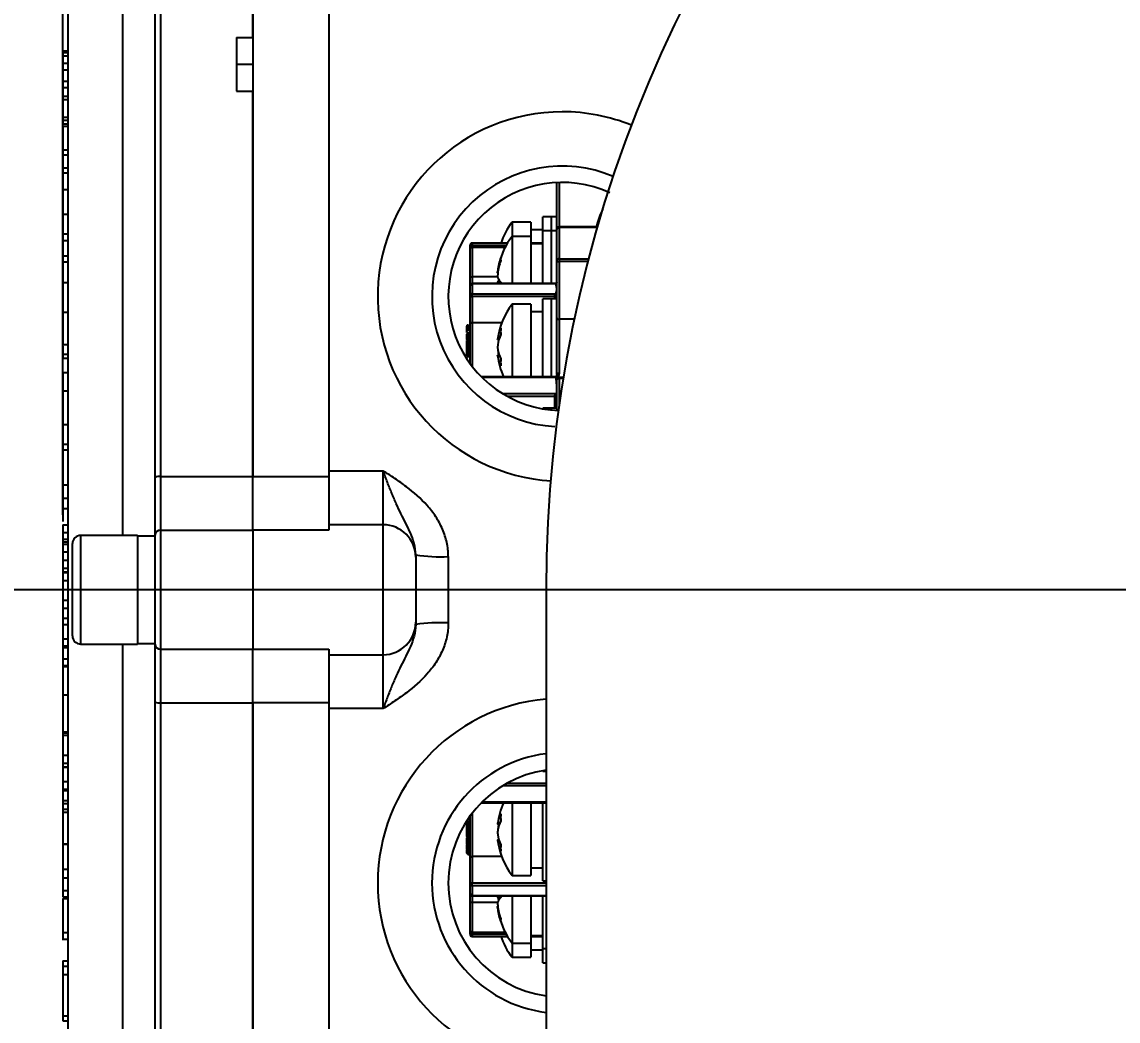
# Model space of a CAD drawing. Header units: millimetres. Extents: x 2749 to 2906, y 1537 to 1648.
# Drawn here: x 2844.2 to 2854.3, y 1616.58 to 1625.78 of the extents above; entities that cross this region are included whole.
import ezdxf

# ---------------------------------------------------------------- set-up
doc = ezdxf.new("R2010")
doc.units = ezdxf.units.MM
doc.layers.add('标注层', color=4, linetype='Continuous', lineweight=25)
doc.styles.get("Standard").update_dxf_attribs({"font": 'arial.ttf'})
doc.dimstyles.new('ISO-25', dxfattribs={"dimtxt": 2.5, "dimasz": 2.5, "dimexe": 1.25, "dimexo": 0.625, "dimtad": 1, "dimtxsty": 'Standard', "dimcen": 2.5, "dimadec": 0, "dimazin": 0, "dimtfac": 1, "dimtmove": 0, "dimatfit": 3, "dimfxl": 0, "dimarcsym": 0})

# ---------------------------------------------------------------- blocks, each defined once
blk = doc.blocks.new('*D12')
at = {"layer": 'Defpoints', "color": 0, "transparency": 16777216}
for p in [(2880.899, 1636.718), (2844.579, 1621.243), (2880.899, 1620.115)]:
    blk.add_point(p, dxfattribs=at)
at = {"layer": '标注层', "color": 0, "lineweight": -2, "transparency": 16777216}
for p, q in [((2844.579, 1621.243), (2844.579, 1638.718)), ((2880.899, 1620.115), (2880.899, 1638.718)), ((2848.659, 1636.718), (2876.819, 1636.718))]:
    blk.add_line(p, q, dxfattribs=at)
at = {"layer": '标注层', "color": 0, "transparency": 16777216}
for points in [[(2848.659, 1637.398), (2848.659, 1636.038), (2844.579, 1636.718)], [(2876.819, 1637.398), (2876.819, 1636.038), (2880.899, 1636.718)]]:
    blk.add_solid(points, dxfattribs=at)
at = {"layer": '标注层', "color": 0, "transparency": 16777216, "insert": (2862.739, 1640.03), "char_height": 3.5, "attachment_point": 5}
blk.add_mtext('365', dxfattribs=at)
blk = doc.blocks.new('*D13')
at = {"layer": 'Defpoints', "color": 0, "transparency": 16777216}
for p in [(2861.029, 1629.592), (2838.032, 1620.554), (2861.029, 1620.554)]:
    blk.add_point(p, dxfattribs=at)
at = {"layer": '标注层', "color": 0, "lineweight": -2, "transparency": 16777216}
for p, q in [((2838.032, 1633.672), (2838.032, 1637.752)), ((2861.029, 1629.592), (2836.032, 1629.592)), ((2838.032, 1629.592), (2838.032, 1628.384)), ((2838.032, 1620.554), (2838.032, 1621.762)), ((2861.029, 1620.554), (2836.032, 1620.554)), ((2838.032, 1616.474), (2838.032, 1612.394))]:
    blk.add_line(p, q, dxfattribs=at)
at = {"layer": '标注层', "color": 0, "transparency": 16777216}
for points in [[(2837.352, 1633.672), (2838.712, 1633.672), (2838.032, 1629.592)], [(2837.352, 1616.474), (2838.712, 1616.474), (2838.032, 1620.554)]]:
    blk.add_solid(points, dxfattribs=at)
at = {"layer": '标注层', "color": 0, "transparency": 16777216, "insert": (2838.032, 1625.073), "char_height": 3.5, "attachment_point": 5}
blk.add_mtext('100', dxfattribs=at)
blk = doc.blocks.new('*D14')
at = {"layer": 'Defpoints', "color": 0, "transparency": 16777216}
for p in [(2861.029, 1620.554), (2837.996, 1599.554), (2861.029, 1599.554)]:
    blk.add_point(p, dxfattribs=at)
at = {"layer": '标注层', "color": 0, "lineweight": -2, "transparency": 16777216}
for p, q in [((2861.029, 1620.554), (2835.996, 1620.554)), ((2837.996, 1616.474), (2837.996, 1613.365)), ((2837.996, 1603.634), (2837.996, 1606.743)), ((2861.029, 1599.554), (2835.996, 1599.554))]:
    blk.add_line(p, q, dxfattribs=at)
at = {"layer": '标注层', "color": 0, "transparency": 16777216}
for points in [[(2837.316, 1616.474), (2838.676, 1616.474), (2837.996, 1620.554)], [(2837.316, 1603.634), (2838.676, 1603.634), (2837.996, 1599.554)]]:
    blk.add_solid(points, dxfattribs=at)
at = {"layer": '标注层', "color": 0, "transparency": 16777216, "insert": (2837.996, 1610.054), "char_height": 3.5, "attachment_point": 5}
blk.add_mtext('140', dxfattribs=at)

msp = doc.modelspace()

# ---------------------------------------------------------------- linework, layer by layer
at = {"color": 7, "linetype": 'Continuous', "lineweight": 25}
for p, q in [((2845.4293, 1621.5879), (2845.4293, 1627.2753)), ((2845.4793, 1627.3247), (2845.4793, 1621.5955)), ((2846.3293, 1627.3247), (2846.3293, 1621.5955)), ((2846.3293, 1625.6392), (2846.3293, 1627.3247)), ((2847.0293, 1627.3247), (2847.0293, 1621.5955)), ((2845.1293, 1626.8043), (2845.1293, 1621.0543)), ((2844.6293, 1620.5543), (2844.6293, 1626.3043)), ((2846.1793, 1625.6392), (2846.3293, 1625.6392)), ((2846.1793, 1625.6392), (2846.1793, 1625.1442)), ((2844.6293, 1625.5118), (2844.573, 1625.5118)), ((2844.5793, 1625.5105), (2844.6293, 1625.5105)), ((2844.5793, 1625.5105), (2844.5793, 1625.501)), ((2844.5793, 1625.501), (2844.6293, 1625.501)), ((2844.5793, 1625.501), (2844.5793, 1625.4682)), ((2844.5793, 1625.4682), (2844.5793, 1625.4026)), ((2844.5793, 1625.4682), (2844.6293, 1625.4682)), ((2844.5793, 1625.4026), (2844.6293, 1625.4026)), ((2844.5793, 1625.4026), (2844.5793, 1625.3416)), ((2844.5793, 1625.3416), (2844.6293, 1625.3416)), ((2844.5793, 1625.3416), (2844.5793, 1625.2353)), ((2846.1793, 1625.3913), (2846.3293, 1625.3913)), ((2844.5793, 1625.2353), (2844.6293, 1625.2353)), ((2844.5793, 1625.2353), (2844.5793, 1625.1775)), ((2844.5793, 1625.1775), (2844.6293, 1625.1775)), ((2844.5793, 1625.1775), (2844.5793, 1625.0967)), ((2846.1793, 1625.1442), (2846.3293, 1625.1442)), ((2846.3293, 1621.5955), (2846.3293, 1625.1442)), ((2844.5793, 1625.0967), (2844.5793, 1625.0661)), ((2844.5793, 1625.0967), (2844.6293, 1625.0967)), ((2844.5793, 1625.0661), (2844.5793, 1624.9053)), ((2844.5793, 1625.0661), (2844.6293, 1625.0661)), ((2844.6293, 1624.8418), (2844.573, 1624.8418)), ((2844.5793, 1624.9053), (2844.6293, 1624.9053)), ((2844.5793, 1624.9053), (2844.5793, 1624.8773)), ((2844.5793, 1624.8773), (2844.6293, 1624.8773)), ((2844.5793, 1624.8773), (2844.5793, 1624.8418)), ((2844.5793, 1624.8214), (2844.6293, 1624.8214)), ((2844.5793, 1624.605), (2844.6293, 1624.605)), ((2844.5793, 1624.605), (2844.5793, 1624.5584)), ((2844.5793, 1624.5584), (2844.6293, 1624.5584)), ((2844.5793, 1624.5584), (2844.5793, 1624.4381)), ((2844.5793, 1624.4381), (2844.6293, 1624.4381)), ((2844.5793, 1624.4381), (2844.5793, 1624.3934)), ((2844.5793, 1624.3499), (2844.573, 1624.3499)), ((2844.573, 1624.3262), (2844.5793, 1624.3262)), ((2844.5793, 1624.3934), (2844.6293, 1624.3934)), ((2844.5793, 1624.3934), (2844.5793, 1624.2396)), ((2844.5793, 1624.2396), (2844.5793, 1624.0131)), ((2844.5793, 1624.2396), (2844.6293, 1624.2396)), ((2849.1293, 1623.8932), (2849.1293, 1624.3031)), ((2849.1493, 1624.3039), (2849.1493, 1623.8943)), ((2844.5793, 1624.0131), (2844.6293, 1624.0131)), ((2844.5793, 1624.0131), (2844.5793, 1623.8302)), ((2848.8893, 1623.9379), (2848.717, 1623.9379)), ((2848.717, 1623.9379), (2848.717, 1623.8075)), ((2848.8893, 1623.9379), (2848.8893, 1623.8075)), ((2849.0793, 1623.9879), (2848.9993, 1623.9879)), ((2848.9993, 1623.8575), (2848.9993, 1623.9879)), ((2849.1293, 1623.9879), (2849.0793, 1623.9879)), ((2849.0793, 1623.8575), (2849.0793, 1623.9879)), ((2844.5793, 1623.8302), (2844.6293, 1623.8302)), ((2844.5793, 1623.8302), (2844.5793, 1623.7682)), ((2848.9993, 1623.8679), (2848.8893, 1623.8679)), ((2849.0793, 1623.8575), (2848.9993, 1623.8575)), ((2848.9993, 1623.3723), (2848.9993, 1623.8575)), ((2849.1293, 1623.8575), (2849.0793, 1623.8575)), ((2849.0793, 1623.8355), (2849.0793, 1623.8575)), ((2849.0793, 1623.3723), (2849.0793, 1623.8575)), ((2849.0793, 1623.3723), (2849.0793, 1623.8355)), ((2849.1293, 1623.8743), (2849.1293, 1623.8932)), ((2849.1293, 1623.5877), (2849.1293, 1623.8743)), ((2849.5035, 1623.8943), (2849.1493, 1623.8943)), ((2849.1493, 1623.8943), (2849.1493, 1623.8899)), ((2849.1493, 1623.8899), (2849.1493, 1623.6018)), ((2849.5022, 1623.8899), (2849.1493, 1623.8899)), ((2844.5793, 1623.7682), (2844.6293, 1623.7682)), ((2844.5793, 1623.7682), (2844.5793, 1623.6292)), ((2848.3293, 1623.7062), (2848.3293, 1623.7251)), ((2848.6738, 1623.7451), (2848.3493, 1623.7451)), ((2848.3493, 1623.745), (2848.3493, 1623.7451)), ((2848.3493, 1623.745), (2848.3493, 1623.726)), ((2848.6738, 1623.745), (2848.3493, 1623.745)), ((2848.3493, 1623.7052), (2848.3493, 1623.726)), ((2848.3493, 1623.726), (2848.6627, 1623.726)), ((2848.8893, 1623.8075), (2848.717, 1623.8075)), ((2848.717, 1623.8075), (2848.717, 1623.3723)), ((2848.8893, 1623.8075), (2848.8893, 1623.3723)), ((2848.9993, 1623.7451), (2848.8893, 1623.7451)), ((2848.9993, 1623.745), (2848.8893, 1623.745)), ((2848.9993, 1623.7375), (2848.8893, 1623.7375)), ((2844.5793, 1623.6292), (2844.5793, 1623.5721)), ((2844.5793, 1623.6292), (2844.6293, 1623.6292)), ((2848.3293, 1623.4347), (2848.3293, 1623.7062)), ((2848.3493, 1623.7052), (2848.3493, 1623.4337)), ((2848.6515, 1623.7052), (2848.3493, 1623.7052)), ((2844.5793, 1623.5721), (2844.6293, 1623.5721)), ((2844.5793, 1623.5721), (2844.5793, 1623.3821)), ((2849.1293, 1623.0564), (2849.1293, 1623.5877)), ((2849.1493, 1623.6018), (2849.1493, 1623.5751)), ((2849.1493, 1623.6018), (2849.4227, 1623.6018)), ((2849.1493, 1623.5751), (2849.1493, 1623.0438)), ((2849.4157, 1623.5751), (2849.1493, 1623.5751)), ((2848.3293, 1623.3515), (2848.3293, 1623.4347)), ((2848.3493, 1623.4337), (2848.3493, 1623.3723)), ((2848.5839, 1623.4337), (2848.3493, 1623.4337)), ((2848.5841, 1623.4707), (2848.5858, 1623.4707)), ((2848.585, 1623.4915), (2848.589, 1623.4915)), ((2844.5793, 1623.3821), (2844.6293, 1623.3821)), ((2844.5793, 1623.3821), (2844.5793, 1623.1109)), ((2848.3293, 1623.2621), (2848.3293, 1623.3523)), ((2849.1146, 1623.3723), (2848.3493, 1623.3723)), ((2848.3493, 1623.3699), (2848.3493, 1623.3723)), ((2848.3493, 1623.3699), (2848.3493, 1623.2791)), ((2849.1204, 1623.3699), (2848.3493, 1623.3699)), ((2848.585, 1623.3885), (2848.6114, 1623.3885)), ((2848.3293, 1623.0198), (2848.3293, 1623.2621)), ((2848.3493, 1623.253), (2848.3493, 1623.2791)), ((2848.3493, 1623.2791), (2849.1204, 1623.2791)), ((2849.1093, 1623.253), (2848.3493, 1623.253)), ((2848.3493, 1623.253), (2848.3493, 1623.0108)), ((2849.0793, 1623.2338), (2848.9993, 1623.2338)), ((2848.9993, 1622.5157), (2848.9993, 1623.2338)), ((2849.1293, 1623.2338), (2849.0793, 1623.2338)), ((2849.0793, 1623.1182), (2849.0793, 1623.2338)), ((2849.0793, 1622.5157), (2849.0793, 1623.2338)), ((2849.1093, 1623.253), (2849.1093, 1623.262)), ((2849.1093, 1623.2338), (2849.1093, 1623.253)), ((2844.5793, 1623.1109), (2844.6293, 1623.1109)), ((2844.5793, 1623.1109), (2844.5793, 1622.8134)), ((2848.8893, 1623.1838), (2848.717, 1623.1838)), ((2848.717, 1623.1838), (2848.717, 1622.5157)), ((2848.8893, 1623.1838), (2848.8893, 1622.5157)), ((2848.9993, 1623.1138), (2848.8893, 1623.1138)), ((2849.0793, 1622.5157), (2849.0793, 1623.1182)), ((2848.3293, 1622.6302), (2848.3293, 1623.0198)), ((2848.3493, 1623.0108), (2848.3493, 1622.6112)), ((2848.6202, 1623.0108), (2848.3493, 1623.0108)), ((2849.1293, 1622.5411), (2849.1293, 1623.0564)), ((2849.1493, 1623.0438), (2849.1493, 1622.5483)), ((2849.2904, 1623.0438), (2849.1493, 1623.0438)), ((2848.3093, 1622.9908), (2848.3055, 1622.9901)), ((2848.3093, 1622.9908), (2848.3293, 1622.9908)), ((2848.3093, 1622.9826), (2848.3293, 1622.9826)), ((2848.3293, 1622.9168), (2848.3093, 1622.9168)), ((2844.5793, 1622.8134), (2844.6293, 1622.8134)), ((2848.3093, 1622.8622), (2848.2993, 1622.8493)), ((2848.2993, 1622.782), (2848.2993, 1622.8493)), ((2848.3093, 1622.8622), (2848.3093, 1622.7876)), ((2848.3093, 1622.8622), (2848.3293, 1622.8622)), ((2848.5836, 1622.8583), (2848.5961, 1622.8583)), ((2848.585, 1622.8682), (2848.5992, 1622.8682)), ((2844.5793, 1622.7959), (2844.5793, 1622.7217)), ((2844.5793, 1622.7217), (2844.6293, 1622.7217)), ((2848.3093, 1622.7876), (2848.3056, 1622.7869)), ((2848.3093, 1622.7876), (2848.3293, 1622.7876)), ((2848.3093, 1622.78), (2848.3293, 1622.78)), ((2848.6009, 1622.7093), (2848.5836, 1622.7093)), ((2848.5867, 1622.7582), (2848.585, 1622.7582)), ((2844.5793, 1622.6875), (2844.6293, 1622.6875)), ((2848.6039, 1622.7016), (2848.585, 1622.7016)), ((2844.5793, 1622.5543), (2844.5793, 1622.3844)), ((2844.5793, 1622.5543), (2844.6293, 1622.5543)), ((2849.1098, 1622.5157), (2848.433, 1622.5157)), ((2849.1204, 1622.5079), (2848.4408, 1622.5079)), ((2849.1098, 1622.5157), (2849.1093, 1622.5156)), ((2849.1293, 1622.5353), (2849.1293, 1622.5411)), ((2849.1493, 1622.5483), (2849.142, 1622.5015)), ((2849.1895, 1622.5087), (2849.1493, 1622.5087)), ((2849.1493, 1622.5087), (2849.1493, 1622.4977)), ((2849.1293, 1622.2055), (2849.1293, 1622.4887)), ((2849.1493, 1622.4977), (2849.1493, 1622.2471)), ((2849.1877, 1622.4977), (2849.1493, 1622.4977)), ((2844.5793, 1622.3844), (2844.6293, 1622.3844)), ((2844.5793, 1622.3844), (2844.5793, 1622.077)), ((2848.6275, 1622.361), (2849.1204, 1622.361)), ((2849.1093, 1622.3342), (2848.6735, 1622.3342)), ((2849.1093, 1622.3342), (2849.1093, 1622.3415)), ((2849.1093, 1622.2245), (2849.1093, 1622.3342)), ((2849.0793, 1622.2245), (2848.9993, 1622.2245)), ((2848.9993, 1622.2199), (2848.9993, 1622.2245)), ((2849.1293, 1622.2245), (2849.0793, 1622.2245)), ((2849.0793, 1622.2091), (2849.0793, 1622.2245)), ((2844.5793, 1622.077), (2844.6293, 1622.077)), ((2844.5793, 1622.077), (2844.5793, 1621.8936)), ((2844.5793, 1621.8936), (2844.6293, 1621.8936)), ((2844.5793, 1621.8936), (2844.5793, 1621.843)), ((2844.5793, 1621.843), (2844.5793, 1621.5203)), ((2844.5793, 1621.843), (2844.6293, 1621.843)), ((2845.4793, 1621.5955), (2845.4793, 1621.1015)), ((2845.4793, 1621.5955), (2846.3293, 1621.5955)), ((2846.3293, 1621.5955), (2847.0293, 1621.5955)), ((2846.3293, 1621.1015), (2846.3293, 1621.5955)), ((2847.0293, 1621.6492), (2847.5293, 1621.6492)), ((2847.0293, 1621.5955), (2847.0293, 1621.1015)), ((2847.5293, 1621.1523), (2847.5293, 1621.6492)), ((2844.5793, 1621.5203), (2844.6293, 1621.5203)), ((2844.5793, 1621.5203), (2844.5793, 1621.3968)), ((2845.4293, 1621.0559), (2845.4293, 1621.5879)), ((2844.5793, 1621.3968), (2844.6293, 1621.3968)), ((2844.573, 1621.3417), (2844.5793, 1621.3417)), ((2844.5793, 1621.3234), (2844.5793, 1621.3191)), ((2844.5793, 1621.3016), (2844.6293, 1621.3016)), ((2844.5793, 1621.153), (2844.5793, 1621.0802)), ((2844.5793, 1621.153), (2844.6293, 1621.153)), ((2845.4793, 1621.1015), (2845.4793, 1620.0072)), ((2845.4793, 1621.1015), (2846.3293, 1621.1015)), ((2847.0293, 1621.1015), (2846.3293, 1621.1015)), ((2846.3293, 1621.1015), (2846.3293, 1620.0072)), ((2847.5293, 1621.1523), (2847.0293, 1621.1523)), ((2847.5293, 1619.9564), (2847.5293, 1621.1523)), ((2844.5793, 1621.0802), (2844.6293, 1621.0802)), ((2844.5793, 1621.0802), (2844.5793, 1621.0187)), ((2844.5793, 1621.0187), (2844.6293, 1621.0187)), ((2844.5793, 1621.0187), (2844.5793, 1620.9728)), ((2844.5793, 1621.0012), (2844.5793, 1620.9961)), ((2844.5793, 1620.9961), (2844.6293, 1620.9961)), ((2845.2693, 1621.0543), (2844.7443, 1621.0543)), ((2844.7443, 1621.0543), (2844.7443, 1620.0543)), ((2845.2693, 1621.0543), (2845.2693, 1620.0543)), ((2845.4293, 1621.0483), (2845.2693, 1621.0483)), ((2845.4293, 1620.0528), (2845.4293, 1621.0559)), ((2844.5793, 1620.9728), (2844.6293, 1620.9728)), ((2844.5793, 1620.9728), (2844.5793, 1620.9032)), ((2844.5793, 1620.9032), (2844.6293, 1620.9032)), ((2844.5793, 1620.9032), (2844.5793, 1620.8254)), ((2844.6693, 1620.1293), (2844.6693, 1620.9793)), ((2844.5793, 1620.8254), (2844.6293, 1620.8254)), ((2844.5793, 1620.8254), (2844.5793, 1620.7517)), ((2847.8293, 1620.8742), (2847.8293, 1620.8533)), ((2847.8293, 1620.8533), (2847.8293, 1620.2553)), ((2848.1293, 1620.8601), (2848.1293, 1620.2486)), ((2844.5793, 1620.7517), (2844.6293, 1620.7517)), ((2844.5793, 1620.7517), (2844.5793, 1620.7201)), ((2844.5793, 1620.7201), (2844.5793, 1620.714)), ((2844.5793, 1620.7201), (2844.6293, 1620.7201)), ((2844.5793, 1620.714), (2844.5793, 1620.6406)), ((2844.5793, 1620.714), (2844.6293, 1620.714)), ((2844.5793, 1620.6406), (2844.6293, 1620.6406)), ((2844.5793, 1620.6406), (2844.5793, 1620.4587)), ((2844.6293, 1614.8043), (2844.6293, 1620.5543)), ((2849.0293, 1620.5543), (2849.0293, 1601.5543)), ((2844.5793, 1620.4587), (2844.6293, 1620.4587)), ((2844.5793, 1620.4587), (2844.5793, 1620.3853)), ((2844.5793, 1620.3853), (2844.6293, 1620.3853)), ((2844.5793, 1620.3853), (2844.5793, 1620.2924)), ((2844.5793, 1620.2924), (2844.6293, 1620.2924)), ((2844.5793, 1620.2924), (2844.5793, 1620.2344)), ((2844.5793, 1620.2344), (2844.5793, 1620.1027)), ((2844.5793, 1620.2344), (2844.6293, 1620.2344)), ((2847.8293, 1620.2553), (2847.8293, 1620.2345)), ((2844.5793, 1620.1027), (2844.6293, 1620.1027)), ((2844.5793, 1620.1027), (2844.5793, 1620.0394)), ((2844.5793, 1620.0394), (2844.6293, 1620.0394)), ((2844.5793, 1620.0394), (2844.5793, 1620.0285)), ((2844.5793, 1620.0285), (2844.6293, 1620.0285)), ((2844.5793, 1620.0285), (2844.5793, 1620.0223)), ((2844.5793, 1620.0223), (2844.6293, 1620.0223)), ((2844.5793, 1620.0223), (2844.5793, 1619.9192)), ((2844.7443, 1620.0543), (2845.2693, 1620.0543)), ((2845.1293, 1620.0543), (2845.1293, 1614.3043)), ((2845.2693, 1620.0603), (2845.4293, 1620.0603)), ((2845.4293, 1619.5208), (2845.4293, 1620.0528)), ((2845.4793, 1620.0072), (2846.3293, 1620.0072)), ((2845.4793, 1620.0072), (2845.4793, 1619.5132)), ((2846.3293, 1620.0072), (2847.0293, 1620.0072)), ((2846.3293, 1619.5132), (2846.3293, 1620.0072)), ((2847.0293, 1620.0072), (2847.0293, 1619.5132)), ((2844.5793, 1619.9446), (2844.573, 1619.9446)), ((2844.5793, 1619.9192), (2844.6293, 1619.9192)), ((2844.5793, 1619.9192), (2844.5793, 1619.856)), ((2847.0293, 1619.9564), (2847.5293, 1619.9564)), ((2847.5293, 1619.4595), (2847.5293, 1619.9564)), ((2844.5793, 1619.856), (2844.6293, 1619.856)), ((2844.5793, 1619.856), (2844.5793, 1619.8488)), ((2844.5793, 1619.8488), (2844.6293, 1619.8488)), ((2844.5793, 1619.8488), (2844.5793, 1619.5877)), ((2844.5793, 1619.5877), (2844.6293, 1619.5877)), ((2844.5793, 1619.5877), (2844.5793, 1619.2473)), ((2845.4293, 1613.8333), (2845.4293, 1619.5208)), ((2845.4793, 1619.5132), (2846.3293, 1619.5132)), ((2845.4793, 1619.5132), (2845.4793, 1613.7839)), ((2847.0293, 1619.5132), (2846.3293, 1619.5132)), ((2846.3293, 1619.5132), (2846.3293, 1613.7839)), ((2846.3293, 1615.9645), (2846.3293, 1619.5132)), ((2847.0293, 1619.5132), (2847.0293, 1613.7839)), ((2847.5293, 1619.4595), (2847.0293, 1619.4595)), ((2844.5793, 1619.2473), (2844.6293, 1619.2473)), ((2844.5793, 1619.2473), (2844.5793, 1619.2363)), ((2844.5793, 1619.2363), (2844.6293, 1619.2363)), ((2844.5793, 1619.2363), (2844.5793, 1619.2162)), ((2844.5793, 1619.2162), (2844.6293, 1619.2162)), ((2844.5793, 1619.2162), (2844.5793, 1619.0328)), ((2844.5793, 1619.0328), (2844.6293, 1619.0328)), ((2844.5793, 1619.0328), (2844.5793, 1618.9575)), ((2844.5793, 1618.9575), (2844.6293, 1618.9575)), ((2844.5793, 1618.9575), (2844.5793, 1618.9248)), ((2844.5793, 1618.9248), (2844.6293, 1618.9248)), ((2844.5793, 1618.9248), (2844.5793, 1618.9218)), ((2844.5793, 1618.9218), (2844.6293, 1618.9218)), ((2844.5793, 1618.9218), (2844.5793, 1618.7887)), ((2848.9993, 1618.8841), (2848.9993, 1618.8888)), ((2848.9993, 1618.8841), (2849.0293, 1618.8841)), ((2844.5793, 1618.7887), (2844.6293, 1618.7887)), ((2844.5793, 1618.7887), (2844.5793, 1618.7194)), ((2848.6735, 1618.7745), (2849.0293, 1618.7745)), ((2844.5793, 1618.7194), (2844.6293, 1618.7194)), ((2844.5793, 1618.7194), (2844.5793, 1618.7062)), ((2844.5793, 1618.7062), (2844.6293, 1618.7062)), ((2844.5793, 1618.7062), (2844.5793, 1618.6145)), ((2849.0293, 1618.7476), (2848.6275, 1618.7476)), ((2844.5793, 1618.6145), (2844.6293, 1618.6145)), ((2844.5793, 1618.6145), (2844.5793, 1618.5879)), ((2844.5793, 1618.5879), (2844.6293, 1618.5879)), ((2844.5793, 1618.5879), (2844.5793, 1618.5338)), ((2848.433, 1618.5929), (2849.0293, 1618.5929)), ((2848.4408, 1618.6007), (2849.0293, 1618.6007)), ((2848.717, 1618.5929), (2848.717, 1617.9249)), ((2848.8893, 1618.5929), (2848.8893, 1617.9249)), ((2848.9993, 1617.8749), (2848.9993, 1618.5929)), ((2844.5793, 1618.5338), (2844.6293, 1618.5338)), ((2844.5793, 1618.5338), (2844.5793, 1618.5071)), ((2844.5793, 1618.5071), (2844.6293, 1618.5071)), ((2844.5793, 1618.5071), (2844.5793, 1618.2148)), ((2848.3293, 1618.0888), (2848.3293, 1618.4783)), ((2848.3493, 1618.4974), (2848.3493, 1618.0979)), ((2848.5837, 1618.3994), (2848.6009, 1618.3994)), ((2848.585, 1618.4071), (2848.6039, 1618.4071)), ((2848.2993, 1618.2155), (2848.2993, 1618.2691)), ((2848.3093, 1618.2714), (2848.3293, 1618.2714)), ((2848.585, 1618.3504), (2848.5867, 1618.3504)), ((2844.5793, 1618.2442), (2844.573, 1618.2442)), ((2844.5793, 1618.2148), (2844.6293, 1618.2148)), ((2844.5793, 1618.2122), (2844.6293, 1618.2122)), ((2848.2993, 1618.2101), (2848.2993, 1618.2155)), ((2848.3093, 1618.2084), (2848.2993, 1618.2155)), ((2848.3093, 1618.1979), (2848.2993, 1618.2101)), ((2848.2993, 1618.1668), (2848.2993, 1618.2025)), ((2848.3093, 1618.2606), (2848.3093, 1618.2084)), ((2848.3093, 1618.2084), (2848.3093, 1618.1979)), ((2848.3093, 1618.2084), (2848.3293, 1618.2084)), ((2848.3093, 1618.1979), (2848.3293, 1618.1979)), ((2848.3093, 1618.1979), (2848.3093, 1618.1626)), ((2848.3093, 1618.1626), (2848.3293, 1618.1626)), ((2848.3093, 1618.1626), (2848.3093, 1618.1551)), ((2848.5961, 1618.2504), (2848.5837, 1618.2504)), ((2848.5992, 1618.2405), (2848.585, 1618.2405)), ((2848.3093, 1618.1551), (2848.2993, 1618.1456)), ((2848.2993, 1618.1456), (2848.2993, 1618.1537)), ((2848.2993, 1618.1288), (2848.2993, 1618.1456)), ((2848.3093, 1618.1183), (2848.2993, 1618.1288)), ((2848.3093, 1618.1551), (2848.3093, 1618.1183)), ((2848.3093, 1618.1551), (2848.3293, 1618.1551)), ((2848.3093, 1618.1183), (2848.3293, 1618.1183)), ((2848.3293, 1617.8466), (2848.3293, 1618.0888)), ((2848.3493, 1618.0979), (2848.3493, 1617.8557)), ((2848.6202, 1618.0979), (2848.3493, 1618.0979)), ((2844.5793, 1617.9808), (2844.6293, 1617.9808)), ((2844.5793, 1617.9808), (2844.5793, 1617.9036)), ((2848.8893, 1617.9949), (2848.9993, 1617.9949)), ((2844.5793, 1617.9036), (2844.6293, 1617.9036)), ((2844.5793, 1617.9036), (2844.5793, 1617.7871)), ((2848.717, 1617.9249), (2848.8893, 1617.9249)), ((2848.9993, 1617.8749), (2849.0293, 1617.8749)), ((2844.5793, 1617.8121), (2844.573, 1617.8121)), ((2844.5793, 1617.7871), (2844.6293, 1617.7871)), ((2844.5793, 1617.7871), (2844.5793, 1617.726)), ((2848.3293, 1617.7564), (2848.3293, 1617.8466)), ((2848.3293, 1617.6739), (2848.3293, 1617.7571)), ((2848.3493, 1617.8296), (2848.3493, 1617.8557)), ((2848.3493, 1617.8557), (2849.0293, 1617.8557)), ((2848.3493, 1617.8296), (2848.3493, 1617.7388)), ((2849.0293, 1617.8296), (2848.3493, 1617.8296)), ((2844.5793, 1617.726), (2844.6293, 1617.726)), ((2844.5793, 1617.7122), (2844.6293, 1617.7122)), ((2848.3293, 1617.4025), (2848.3293, 1617.6739)), ((2848.3493, 1617.7388), (2849.0293, 1617.7388)), ((2848.3493, 1617.7364), (2848.3493, 1617.7388)), ((2848.3493, 1617.7364), (2849.0293, 1617.7364)), ((2848.3493, 1617.7364), (2848.3493, 1617.675)), ((2848.3493, 1617.675), (2848.3493, 1617.4035)), ((2848.5839, 1617.675), (2848.3493, 1617.675)), ((2848.6114, 1617.7201), (2848.585, 1617.7201)), ((2848.717, 1617.7364), (2848.717, 1617.3012)), ((2848.8893, 1617.7364), (2848.8893, 1617.3012)), ((2848.9993, 1617.2512), (2848.9993, 1617.7364)), ((2848.5858, 1617.6379), (2848.5842, 1617.6379)), ((2848.589, 1617.6172), (2848.585, 1617.6172)), ((2844.5793, 1617.3974), (2844.6293, 1617.3974)), ((2848.3293, 1617.3836), (2848.3293, 1617.4025)), ((2848.3493, 1617.3826), (2848.3493, 1617.4035)), ((2848.3493, 1617.4035), (2848.6515, 1617.4035)), ((2848.3493, 1617.3826), (2848.3493, 1617.3637)), ((2848.6627, 1617.3826), (2848.3493, 1617.3826)), ((2848.3493, 1617.3637), (2848.6738, 1617.3637)), ((2848.3493, 1617.3636), (2848.3493, 1617.3637)), ((2848.3493, 1617.3636), (2848.6738, 1617.3636)), ((2848.8893, 1617.3712), (2848.9993, 1617.3712)), ((2848.8893, 1617.3637), (2848.9993, 1617.3637)), ((2848.8893, 1617.3636), (2848.9993, 1617.3636)), ((2844.573, 1617.3369), (2844.6293, 1617.3369)), ((2848.717, 1617.3012), (2848.8893, 1617.3012)), ((2848.717, 1617.3012), (2848.717, 1617.1708)), ((2848.8893, 1617.3012), (2848.8893, 1617.1708)), ((2848.717, 1617.1708), (2848.8893, 1617.1708)), ((2848.8893, 1617.2408), (2848.9993, 1617.2408)), ((2848.9993, 1617.2512), (2849.0293, 1617.2512)), ((2848.9993, 1617.1208), (2848.9993, 1617.2512)), ((2844.5793, 1617.1381), (2844.6293, 1617.1381)), ((2844.5793, 1617.1381), (2844.5793, 1617.0903)), ((2844.5793, 1617.0903), (2844.6293, 1617.0903)), ((2844.5793, 1617.0903), (2844.5793, 1617.0127)), ((2848.9993, 1617.1208), (2849.0293, 1617.1208)), ((2844.5793, 1617.0127), (2844.6293, 1617.0127)), ((2844.5793, 1617.0127), (2844.5793, 1616.6309)), ((2844.5793, 1616.7844), (2844.573, 1616.7844)), ((2844.5793, 1616.6309), (2844.6293, 1616.6309)), ((2844.5793, 1616.6309), (2844.5793, 1616.5862)), ((2844.5793, 1616.5862), (2844.6293, 1616.5862))]:
    msp.add_line(p, q, dxfattribs=at)
at = {"color": 7, "linetype": 'Continuous', "lineweight": 25, "flags": 128}
for points in [[(2849.1293, 1623.8932), (2849.1297, 1623.8922), (2849.1308, 1623.8912), (2849.1327, 1623.8903), (2849.1352, 1623.8896), (2849.1361, 1623.8893)], [(2849.1293, 1623.5877), (2849.1297, 1623.5852), (2849.1308, 1623.5829), (2849.1327, 1623.5807), (2849.1352, 1623.5788), (2849.1382, 1623.5772), (2849.1416, 1623.576), (2849.1454, 1623.5753), (2849.1493, 1623.5751)], [(2848.6126, 1623.3873), (2848.6121, 1623.3768), (2848.6119, 1623.3723)], [(2848.3293, 1623.2621), (2848.3297, 1623.2603), (2848.3308, 1623.2586), (2848.3327, 1623.257), (2848.3352, 1623.2557), (2848.3382, 1623.2545), (2848.3416, 1623.2537), (2848.3454, 1623.2532), (2848.3493, 1623.253)], [(2849.1293, 1623.2439), (2849.1289, 1623.2457), (2849.1278, 1623.2474), (2849.1259, 1623.249), (2849.1234, 1623.2503), (2849.1204, 1623.2515), (2849.117, 1623.2523), (2849.1132, 1623.2528), (2849.1093, 1623.253)], [(2848.3293, 1623.0198), (2848.3297, 1623.0181), (2848.3308, 1623.0164), (2848.3327, 1623.0148), (2848.3352, 1623.0134), (2848.3382, 1623.0123), (2848.3416, 1623.0115), (2848.3454, 1623.0109), (2848.3493, 1623.0108)], [(2849.1293, 1623.0564), (2849.1297, 1623.0539), (2849.1308, 1623.0516), (2849.1327, 1623.0494), (2849.1352, 1623.0475), (2849.1382, 1623.0459), (2849.1416, 1623.0448), (2849.1454, 1623.044), (2849.1493, 1623.0438)], [(2849.1293, 1622.5411), (2849.1297, 1622.5425), (2849.1308, 1622.5438), (2849.1327, 1622.5451), (2849.1352, 1622.5462), (2849.1382, 1622.5471), (2849.1416, 1622.5477), (2849.1454, 1622.5482), (2849.1493, 1622.5483)], [(2849.1493, 1622.4977), (2849.1454, 1622.4975), (2849.1416, 1622.497), (2849.1382, 1622.4962), (2849.1352, 1622.4951), (2849.1327, 1622.4937), (2849.1308, 1622.4921), (2849.1297, 1622.4904), (2849.1293, 1622.4887)], [(2848.3293, 1618.0888), (2848.3297, 1618.0906), (2848.3308, 1618.0923), (2848.3327, 1618.0939), (2848.3352, 1618.0952), (2848.3382, 1618.0964), (2848.3416, 1618.0972), (2848.3454, 1618.0977), (2848.3493, 1618.0979)], [(2848.3293, 1617.8466), (2848.3297, 1617.8484), (2848.3308, 1617.8501), (2848.3327, 1617.8516), (2848.3352, 1617.853), (2848.3382, 1617.8541), (2848.3416, 1617.855), (2848.3454, 1617.8555), (2848.3493, 1617.8557)], [(2848.6119, 1617.7364), (2848.6121, 1617.7319), (2848.6126, 1617.7214)]]:
    msp.add_lwpolyline(points, dxfattribs=at)
at = {"color": 7, "linetype": 'Continuous', "lineweight": 25}
for centre, radius, start, end in [((2861.0293, 1620.5543), 12, 90, 180), ((2849.1793, 1623.2543), 1.7, 90, 266.62771), ((2849.1793, 1623.2543), 1.7, 68.04739, 90), ((2849.1793, 1623.2543), 1.2, 66.99007, 266.65585), ((2849.1793, 1623.2543), 1.05, 65.36653, 268.36275), ((2850.1293, 1623.7586), 0.65, 152.65404, 167.34635), ((2849.2293, 1623.5379), 0.65, 142.02013, 161.85327), ((2850.073, 1623.7713), 0.5923, 161.09674, 168.62967), ((2850.0739, 1623.7438), 0.5933, 161.10071, 165.92805), ((2849.582, 1623.9495), 0.0706, 168.90065, 191.09935), ((2849.1493, 1623.8743), 0.02, 90, 180), ((2849.1473, 1623.8718), 0.0182, 83.71492, 171.88672), ((2848.3493, 1623.7251), 0.02, 90, 180), ((2848.3493, 1623.725), 0.02, 89.91655, 179.91631), ((2848.3492, 1623.7061), 0.0199, 89.74664, 179.74438), ((2849.2293, 1623.4075), 0.65, 142.02013, 167.34635), ((2848.3443, 1623.8015), 0.0965, 261.04481, 272.9634), ((2849.1717, 1623.4205), 0.591, 161.0898, 173.10187), ((2848.682, 1623.5984), 0.0706, 168.90065, 191.09935), ((2849.1717, 1623.3933), 0.591, 161.0898, 173.10187), ((2849.1468, 1623.5842), 0.0179, 81.99056, 168.66172), ((2848.3443, 1623.53), 0.0965, 261.04481, 272.9634), ((2848.6838, 1623.4668), 0.1067, 202.20854, 228.16825), ((2848.3493, 1623.3523), 0.02, 90, 180), ((2848.3482, 1623.351), 0.0189, 86.57733, 176.10932), ((2848.6651, 1623.3582), 0.0856, 146.51939, 159.23176), ((2849.1191, 1623.3926), 0.0228, 273.26667, 296.52548), ((2848.3479, 1623.2605), 0.0187, 85.78273, 175.04549), ((2849.1219, 1623.3008), 0.0218, 266.07981, 289.81203), ((2849.2293, 1622.7838), 0.65, 142.02013, 173.33977), ((2848.3093, 1622.9068), 0.01, 90.56067, 180.0148), ((2848.9593, 1622.8096), 0.3788, 156.21429, 171.10291), ((2848.9403, 1622.933), 0.329, 174.86565, 185.13435), ((2848.9593, 1622.7507), 0.3788, 156.21429, 171.10291), ((2849.2293, 1622.7838), 0.65, 186.64241, 204.35382), ((2848.8962, 1622.8214), 0.3159, 189.92214, 206.15221), ((2848.9513, 1622.815), 0.3707, 188.81417, 196.57739), ((2848.8962, 1622.756), 0.3159, 189.92214, 206.15221), ((2849.017, 1622.6494), 0.4057, 175.37662, 184.62338), ((2849.1179, 1622.538), 0.0301, 274.85149, 301.20958), ((2849.1493, 1622.4887), 0.02, 90, 180), ((2849.1113, 1622.3161), 0.0182, 8.04849, 96.24667), ((2849.1238, 1622.3925), 0.0316, 263.94459, 280.10526), ((2845.4671, 1621.5075), 0.0888, 82.09459, 115.19018), ((2845.4772, 1621.0536), 0.048, 87.48491, 177.24191), ((2847.5298, 1620.8528), 0.2995, 0.0971, 90.09677), ((2844.7443, 1620.9793), 0.075, 90, 180), ((2848.0545, 1622.4651), 1.6068, 261.94439, 272.66944), ((2847.5298, 1620.2559), 0.2995, 269.90323, 359.9029), ((2848.0545, 1618.6435), 1.6068, 87.33056, 98.05561), ((2844.7443, 1620.1293), 0.075, 180, 270), ((2845.4772, 1620.0551), 0.048, 182.75809, 272.51509), ((2845.4671, 1619.6011), 0.0888, 244.80982, 277.90541), ((2849.1793, 1617.8543), 1.7, 95.06209, 264.93791), ((2849.1793, 1617.8543), 1.2, 97.18076, 262.81924), ((2849.1793, 1617.8543), 1.05, 98.21321, 261.78679), ((2849.2293, 1618.3249), 0.65, 155.64618, 173.35662), ((2848.8962, 1618.3527), 0.3159, 153.84779, 170.07786), ((2849.017, 1618.4592), 0.4057, 175.37662, 184.62338), ((2848.8962, 1618.2873), 0.3159, 153.84779, 170.07786), ((2848.9517, 1618.2936), 0.3711, 163.42691, 171.18152), ((2848.3093, 1618.2814), 0.01, 179.99999, 270.47123), ((2848.9593, 1618.3579), 0.3788, 188.89709, 203.78571), ((2849.2293, 1618.3249), 0.65, 186.6172, 217.97987), ((2848.9593, 1618.299), 0.3788, 188.89709, 203.78571), ((2848.9403, 1618.1757), 0.329, 174.86565, 185.13435), ((2848.3479, 1617.8482), 0.0187, 184.95451, 274.21727), ((2848.3493, 1617.7564), 0.02, 180, 270), ((2848.3482, 1617.7577), 0.0189, 183.89068, 273.42267), ((2848.3443, 1617.5787), 0.0965, 87.0366, 98.95519), ((2848.6838, 1617.6419), 0.1067, 131.83175, 157.79146), ((2848.6662, 1617.751), 0.0868, 200.81924, 215.09185), ((2849.1717, 1617.7154), 0.591, 186.89813, 198.9102), ((2849.1717, 1617.6882), 0.591, 186.89813, 198.9102), ((2849.2293, 1617.7012), 0.65, 192.65365, 217.97987), ((2848.682, 1617.5102), 0.0706, 168.90065, 191.09935), ((2848.3443, 1617.3072), 0.0965, 87.0366, 98.95519), ((2848.3492, 1617.4025), 0.0199, 180.25562, 270.25336), ((2848.3493, 1617.3836), 0.02, 180, 270), ((2848.3493, 1617.3836), 0.02, 180.08369, 270.08345), ((2849.2293, 1617.5708), 0.65, 198.14673, 217.97987)]:
    msp.add_arc(centre, radius, start, end, dxfattribs=at)
for points, knots in [([(2844.5793, 1624.8214), (2844.5793, 1624.8127), (2844.5793, 1624.7954), (2844.5793, 1624.7444), (2844.5793, 1624.678), (2844.5793, 1624.6297), (2844.5793, 1624.6092)], [0, 0, 0, 0, 0.1829337, 0.365939, 0.7301762, 1, 1, 1, 1]), ([(2848.5841, 1623.4708), (2848.5841, 1623.4708), (2848.5838, 1623.4703), (2848.5836, 1623.4723), (2848.5836, 1623.4771), (2848.5842, 1623.4841), (2848.5848, 1623.4893), (2848.585, 1623.4915)], [0, 0, 0, 0, 0.0164678, 0.2837201, 0.5490713, 0.8135949, 1, 1, 1, 1]), ([(2848.585, 1623.4643), (2848.5847, 1623.461), (2848.584, 1623.4544), (2848.5835, 1623.4443), (2848.5836, 1623.4356), (2848.5842, 1623.4295), (2848.5848, 1623.4274), (2848.585, 1623.4265)], [0, 0, 0, 0, 0.2136137, 0.4272961, 0.6394584, 0.8509592, 1, 1, 1, 1]), ([(2848.5837, 1623.3723), (2848.5836, 1623.3747), (2848.5836, 1623.38), (2848.5842, 1623.3855), (2848.5848, 1623.3876), (2848.585, 1623.3885)], [0, 0, 0, 0, 0.3172068, 0.7177467, 1, 1, 1, 1]), ([(2849.1291, 1623.3842), (2849.1291, 1623.384), (2849.1291, 1623.3832), (2849.1274, 1623.3786), (2849.1226, 1623.3741), (2849.1172, 1623.3719), (2849.1148, 1623.3724), (2849.1146, 1623.3724)], [0, 0, 0, 0, 0.0428038, 0.303192, 0.6248105, 0.9698673, 1, 1, 1, 1]), ([(2849.1204, 1623.3699), (2849.1198, 1623.3705), (2849.119, 1623.3714), (2849.1168, 1623.3722), (2849.1154, 1623.3721), (2849.1146, 1623.3721)], [0, 0, 0, 0, 0.41167304, 0.61602811, 1, 1, 1, 1]), ([(2849.1293, 1623.3256), (2849.1293, 1623.3258), (2849.1292, 1623.3262), (2849.129, 1623.3274), (2849.1283, 1623.3314), (2849.127, 1623.3385), (2849.1246, 1623.3512), (2849.1225, 1623.3617), (2849.1207, 1623.3689), (2849.1204, 1623.3699)], [0, 0, 0, 0, 0.0144234, 0.0270086, 0.0773855, 0.2788937, 0.4975444, 0.9324114, 1, 1, 1, 1]), ([(2849.1204, 1623.2791), (2849.1221, 1623.287), (2849.1253, 1623.3025), (2849.1279, 1623.3179), (2849.1293, 1623.3254), (2849.1293, 1623.3256)], [0, 0, 0, 0, 0.50245376, 0.98557613, 1, 1, 1, 1]), ([(2849.1093, 1623.262), (2849.1095, 1623.2627), (2849.11, 1623.2657), (2849.1129, 1623.2703), (2849.1167, 1623.2746), (2849.1195, 1623.2775), (2849.1202, 1623.2787), (2849.1204, 1623.2791)], [0, 0, 0, 0, 0.0989119, 0.3791995, 0.6962592, 0.9125497, 1, 1, 1, 1]), ([(2849.1293, 1623.2611), (2849.1289, 1623.2611), (2849.1282, 1623.2612), (2849.1244, 1623.2614), (2849.119, 1623.2616), (2849.1139, 1623.2618), (2849.1106, 1623.2619), (2849.1096, 1623.262), (2849.1093, 1623.262)], [0, 0, 0, 0, 0.2234751, 0.4469544, 0.6703687, 0.8940926, 0.9740542, 1, 1, 1, 1]), ([(2848.3055, 1622.9901), (2848.3052, 1622.9899), (2848.3039, 1622.9893), (2848.3021, 1622.9878), (2848.2999, 1622.9848), (2848.2993, 1622.9821), (2848.2993, 1622.9804), (2848.2993, 1622.9803)], [0, 0, 0, 0, 0.0688743, 0.2938941, 0.5277419, 0.9871762, 1, 1, 1, 1]), ([(2848.2993, 1622.9803), (2848.2993, 1622.9734), (2848.2993, 1622.9551), (2848.2993, 1622.9413), (2848.2993, 1622.9328)], [0, 0, 0, 0, 0.3821603, 1, 1, 1, 1]), ([(2848.2993, 1622.9224), (2848.2993, 1622.9278), (2848.2993, 1622.9391), (2848.2993, 1622.9575), (2848.2993, 1622.9728), (2848.2993, 1622.9803)], [0, 0, 0, 0, 0.3165828, 0.661335, 1, 1, 1, 1]), ([(2848.2993, 1622.8579), (2848.2993, 1622.8596), (2848.2993, 1622.868), (2848.2993, 1622.8827), (2848.2993, 1622.8984), (2848.2993, 1622.9078), (2848.2993, 1622.9065), (2848.2993, 1622.9063)], [0, 0, 0, 0, 0.043898, 0.2294883, 0.5451171, 0.9530649, 1, 1, 1, 1]), ([(2848.3055, 1622.9901), (2848.3057, 1622.9893), (2848.306, 1622.988), (2848.3066, 1622.9861), (2848.3073, 1622.9846), (2848.3078, 1622.9836), (2848.3084, 1622.983), (2848.3089, 1622.9827), (2848.3092, 1622.9827), (2848.3093, 1622.9826)], [0, 0, 0, 0, 0.2577604, 0.4953036, 0.6591084, 0.8231381, 0.8920491, 0.9617144, 1, 1, 1, 1]), ([(2848.3093, 1622.9826), (2848.3093, 1622.9819), (2848.3093, 1622.9722), (2848.3093, 1622.9544), (2848.3093, 1622.9408), (2848.3093, 1622.9344)], [0, 0, 0, 0, 0.0447439, 0.5528043, 1, 1, 1, 1]), ([(2848.3093, 1622.9162), (2848.3093, 1622.9164), (2848.3093, 1622.9179), (2848.3093, 1622.9078), (2848.3093, 1622.8909), (2848.3093, 1622.8727), (2848.3093, 1622.8609), (2848.3093, 1622.8568)], [0, 0, 0, 0, 0.0506051, 0.4258944, 0.7230673, 0.9045916, 1, 1, 1, 1]), ([(2848.5836, 1622.8585), (2848.5836, 1622.8586), (2848.5836, 1622.8589), (2848.5842, 1622.8627), (2848.5848, 1622.8666), (2848.585, 1622.8682)], [0, 0, 0, 0, 0.3243475, 0.7206985, 1, 1, 1, 1]), ([(2848.585, 1622.8093), (2848.5847, 1622.8066), (2848.584, 1622.8012), (2848.5835, 1622.7911), (2848.5836, 1622.7811), (2848.5842, 1622.7727), (2848.5848, 1622.7686), (2848.585, 1622.7669)], [0, 0, 0, 0, 0.2136137, 0.4272961, 0.6394584, 0.8509592, 1, 1, 1, 1]), ([(2844.5793, 1622.7217), (2844.5793, 1622.7174), (2844.5793, 1622.7097), (2844.5793, 1622.6943), (2844.5793, 1622.6875)], [0, 0, 0, 0, 0.55952356, 1, 1, 1, 1]), ([(2848.2993, 1622.7902), (2848.2993, 1622.785), (2848.2993, 1622.7725), (2848.2993, 1622.7565), (2848.2993, 1622.7433), (2848.2993, 1622.7274), (2848.2993, 1622.7118), (2848.2993, 1622.7047)], [0, 0, 0, 0, 0.1099905, 0.265176, 0.4263024, 0.7417988, 1, 1, 1, 1]), ([(2848.3056, 1622.7869), (2848.3052, 1622.7869), (2848.3039, 1622.7866), (2848.3021, 1622.7858), (2848.2999, 1622.7842), (2848.2993, 1622.7829), (2848.2993, 1622.782), (2848.2993, 1622.782)], [0, 0, 0, 0, 0.0752883, 0.298799, 0.5312748, 0.98726, 1, 1, 1, 1]), ([(2848.2993, 1622.7095), (2848.2993, 1622.7227), (2848.2993, 1622.7402), (2848.2993, 1622.7614), (2848.2993, 1622.7756), (2848.2993, 1622.782)], [0, 0, 0, 0, 0.6361385, 0.8366999, 1, 1, 1, 1]), ([(2848.3056, 1622.7869), (2848.3057, 1622.7863), (2848.3061, 1622.785), (2848.3067, 1622.7833), (2848.3073, 1622.7819), (2848.3078, 1622.7809), (2848.3084, 1622.7803), (2848.3088, 1622.78), (2848.3092, 1622.78), (2848.3093, 1622.78)], [0, 0, 0, 0, 0.2610911, 0.4975228, 0.6602645, 0.8183511, 0.8872767, 0.9569088, 1, 1, 1, 1]), ([(2848.3093, 1622.78), (2848.3093, 1622.7716), (2848.3093, 1622.7544), (2848.3093, 1622.7285), (2848.3093, 1622.7078), (2848.3093, 1622.6918)], [0, 0, 0, 0, 0.17381, 0.3601364, 1, 1, 1, 1]), ([(2848.585, 1622.7016), (2848.5847, 1622.7035), (2848.584, 1622.7075), (2848.5835, 1622.7098), (2848.5837, 1622.7088), (2848.5837, 1622.7084)], [0, 0, 0, 0, 0.3664995, 0.7331171, 1, 1, 1, 1]), ([(2849.1293, 1622.5341), (2849.1289, 1622.5319), (2849.1282, 1622.5275), (2849.1244, 1622.5218), (2849.119, 1622.5176), (2849.1139, 1622.5159), (2849.1106, 1622.5156), (2849.1096, 1622.5156), (2849.1093, 1622.5156)], [0, 0, 0, 0, 0.2234751, 0.4469544, 0.6703687, 0.8940926, 0.9740542, 1, 1, 1, 1]), ([(2849.1204, 1622.5079), (2849.1198, 1622.5091), (2849.119, 1622.5107), (2849.1162, 1622.5131), (2849.113, 1622.515), (2849.1103, 1622.5158), (2849.1098, 1622.5157), (2849.1098, 1622.5157)], [0, 0, 0, 0, 0.22423219, 0.33554136, 0.68628613, 0.99635205, 1, 1, 1, 1]), ([(2849.1293, 1622.4352), (2849.1293, 1622.4356), (2849.1292, 1622.4363), (2849.129, 1622.4382), (2849.1283, 1622.4446), (2849.127, 1622.4561), (2849.1246, 1622.4769), (2849.1225, 1622.4943), (2849.1207, 1622.5063), (2849.1204, 1622.5079)], [0, 0, 0, 0, 0.0144234, 0.0270086, 0.0773855, 0.2788937, 0.4975444, 0.9324114, 1, 1, 1, 1]), ([(2849.1293, 1622.5353), (2849.1293, 1622.5351), (2849.1293, 1622.5347), (2849.1293, 1622.5343), (2849.1293, 1622.5341)], [0, 0, 0, 0, 0.601102, 1, 1, 1, 1]), ([(2849.1293, 1622.5341), (2849.1293, 1622.5341), (2849.1295, 1622.5335), (2849.1306, 1622.5302), (2849.1328, 1622.5227), (2849.1333, 1622.5156), (2849.1335, 1622.5122)], [0, 0, 0, 0, 0.0163336, 0.2292514, 0.6339689, 1, 1, 1, 1]), ([(2849.1335, 1622.5122), (2849.1335, 1622.5116), (2849.1335, 1622.5073), (2849.1332, 1622.5031), (2849.133, 1622.4996)], [0, 0, 0, 0, 0.1481829, 1, 1, 1, 1]), ([(2849.1093, 1622.3415), (2849.1095, 1622.3422), (2849.11, 1622.3449), (2849.1129, 1622.3498), (2849.1167, 1622.3548), (2849.1195, 1622.3586), (2849.1202, 1622.3605), (2849.1204, 1622.361)], [0, 0, 0, 0, 0.0989119, 0.3791995, 0.6962592, 0.9125497, 1, 1, 1, 1]), ([(2849.1293, 1622.3331), (2849.1289, 1622.3341), (2849.1282, 1622.3359), (2849.1244, 1622.3384), (2849.119, 1622.3403), (2849.1139, 1622.3412), (2849.1106, 1622.3415), (2849.1096, 1622.3415), (2849.1093, 1622.3415)], [0, 0, 0, 0, 0.2234751, 0.4469544, 0.6703687, 0.8940926, 0.9740542, 1, 1, 1, 1]), ([(2847.8293, 1620.8742), (2847.8293, 1620.9114), (2847.8237, 1620.9469), (2847.8058, 1621.015), (2847.7937, 1621.0471), (2847.767, 1621.1086), (2847.7525, 1621.1381), (2847.7231, 1621.1966), (2847.7083, 1621.2256), (2847.679, 1621.2847), (2847.6647, 1621.3147), (2847.6365, 1621.3768), (2847.6226, 1621.4089), (2847.5954, 1621.4748), (2847.5821, 1621.5086), (2847.5623, 1621.5604), (2847.5557, 1621.5779), (2847.5425, 1621.6133), (2847.5358, 1621.6315), (2847.5293, 1621.6492)], [0, 0, 0, 0, 0.125, 0.125, 0.25, 0.25, 0.375, 0.375, 0.5, 0.5, 0.625, 0.625, 0.75, 0.75, 0.875, 0.875, 0.9375, 0.9375, 1, 1, 1, 1]), ([(2848.1293, 1620.8601), (2848.1293, 1620.9039), (2848.1245, 1620.9469), (2848.1108, 1621.0101), (2848.1052, 1621.031), (2848.0918, 1621.0723), (2848.084, 1621.0928), (2848.0581, 1621.1525), (2848.0374, 1621.1904), (2847.9899, 1621.2628), (2847.963, 1621.2973), (2847.8772, 1621.394), (2847.8123, 1621.4504), (2847.7089, 1621.5285), (2847.6734, 1621.5534), (2847.6197, 1621.5898), (2847.6017, 1621.6018), (2847.5655, 1621.6256), (2847.5473, 1621.6375), (2847.5293, 1621.6492)], [0, 0, 0, 0, 0.125, 0.125, 0.1875, 0.1875, 0.25, 0.25, 0.375, 0.375, 0.5, 0.5, 0.75, 0.75, 0.875, 0.875, 0.9375, 0.9375, 1, 1, 1, 1]), ([(2844.5793, 1621.4112), (2844.5793, 1621.3999), (2844.5793, 1621.367), (2844.5793, 1621.3275), (2844.5793, 1621.3016)], [0, 0, 0, 0, 0.344345, 1, 1, 1, 1]), ([(2844.5793, 1621.3016), (2844.5793, 1621.2762), (2844.5793, 1621.2347), (2844.5793, 1621.1978), (2844.5793, 1621.1835)], [0, 0, 0, 0, 0.6136356, 1, 1, 1, 1]), ([(2848.1293, 1620.2486), (2848.1293, 1620.2047), (2848.1245, 1620.1618), (2848.1108, 1620.0986), (2848.1052, 1620.0777), (2848.0918, 1620.0364), (2848.084, 1620.0159), (2848.0581, 1619.9562), (2848.0374, 1619.9183), (2847.9899, 1619.8459), (2847.963, 1619.8113), (2847.8772, 1619.7147), (2847.8123, 1619.6583), (2847.7089, 1619.5802), (2847.6734, 1619.5553), (2847.6197, 1619.5189), (2847.6017, 1619.5069), (2847.5655, 1619.4831), (2847.5473, 1619.4712), (2847.5293, 1619.4595)], [0, 0, 0, 0, 0.125, 0.125, 0.1875, 0.1875, 0.25, 0.25, 0.375, 0.375, 0.5, 0.5, 0.75, 0.75, 0.875, 0.875, 0.9375, 0.9375, 1, 1, 1, 1]), ([(2847.8293, 1620.2345), (2847.8293, 1620.1972), (2847.8237, 1620.1618), (2847.8058, 1620.0937), (2847.7937, 1620.0615), (2847.767, 1620.0001), (2847.7525, 1619.9706), (2847.7231, 1619.9121), (2847.7083, 1619.8831), (2847.679, 1619.824), (2847.6647, 1619.7939), (2847.6365, 1619.7319), (2847.6226, 1619.6998), (2847.5954, 1619.6338), (2847.5821, 1619.6001), (2847.5623, 1619.5482), (2847.5557, 1619.5307), (2847.5425, 1619.4953), (2847.5358, 1619.4772), (2847.5293, 1619.4595)], [0, 0, 0, 0, 0.125, 0.125, 0.25, 0.25, 0.375, 0.375, 0.5, 0.5, 0.625, 0.625, 0.75, 0.75, 0.875, 0.875, 0.9375, 0.9375, 1, 1, 1, 1]), ([(2848.2993, 1618.2815), (2848.2993, 1618.2818), (2848.2993, 1618.2826), (2848.2993, 1618.2967), (2848.2993, 1618.3192), (2848.2993, 1618.3494), (2848.2993, 1618.3804), (2848.2993, 1618.4005), (2848.2993, 1618.4091)], [0, 0, 0, 0, 0.1397853, 0.3016632, 0.4727276, 0.6432335, 0.847531, 1, 1, 1, 1]), ([(2848.3093, 1618.4303), (2848.3093, 1618.4149), (2848.3093, 1618.3872), (2848.3093, 1618.3472), (2848.3093, 1618.3139), (2848.3093, 1618.2887), (2848.3093, 1618.2728), (2848.3093, 1618.2719), (2848.3093, 1618.2715)], [0, 0, 0, 0, 0.2250888, 0.4051128, 0.5607446, 0.7181517, 0.8696018, 1, 1, 1, 1]), ([(2848.5837, 1618.4), (2848.5837, 1618.4), (2848.5835, 1618.3988), (2848.5837, 1618.3995), (2848.5842, 1618.4022), (2848.5848, 1618.4057), (2848.585, 1618.4071)], [0, 0, 0, 0, 0.02487851, 0.38611943, 0.74623384, 1, 1, 1, 1]), ([(2848.585, 1618.3417), (2848.5847, 1618.3392), (2848.584, 1618.3343), (2848.5835, 1618.3245), (2848.5836, 1618.3144), (2848.5842, 1618.3056), (2848.5848, 1618.3012), (2848.585, 1618.2993)], [0, 0, 0, 0, 0.21361365, 0.42729607, 0.63945845, 0.85095921, 1, 1, 1, 1]), ([(2844.5793, 1618.2122), (2844.5793, 1618.1968), (2844.5793, 1618.1659), (2844.5793, 1618.097), (2844.5793, 1618.032), (2844.5793, 1617.9979), (2844.5793, 1617.9808)], [0, 0, 0, 0, 0.2802243, 0.55899, 0.7791212, 1, 1, 1, 1]), ([(2848.2993, 1618.1537), (2848.2993, 1618.1538), (2848.2993, 1618.1556), (2848.3001, 1618.1582), (2848.3033, 1618.161), (2848.3057, 1618.1621), (2848.3076, 1618.1625), (2848.3088, 1618.1626), (2848.3093, 1618.1626)], [0, 0, 0, 0, 0.0082698, 0.5354768, 0.7646892, 0.8766454, 0.9450335, 1, 1, 1, 1]), ([(2848.585, 1618.2405), (2848.5847, 1618.2427), (2848.584, 1618.2472), (2848.5836, 1618.2503), (2848.5836, 1618.25), (2848.5837, 1618.25)], [0, 0, 0, 0, 0.4007317, 0.8015925, 1, 1, 1, 1]), ([(2844.5793, 1617.7122), (2844.5793, 1617.6917), (2844.5793, 1617.6509), (2844.5793, 1617.5888), (2844.5793, 1617.5297), (2844.5793, 1617.4823), (2844.5793, 1617.4358), (2844.5793, 1617.4102), (2844.5793, 1617.3974)], [0, 0, 0, 0, 0.2504389, 0.5003001, 0.6253091, 0.7501851, 0.8749809, 1, 1, 1, 1]), ([(2848.585, 1617.7201), (2848.5847, 1617.7215), (2848.584, 1617.7242), (2848.5836, 1617.7303), (2848.5836, 1617.7349), (2848.5837, 1617.7364)], [0, 0, 0, 0, 0.4055279, 0.8111864, 1, 1, 1, 1]), ([(2848.585, 1617.6822), (2848.5847, 1617.6808), (2848.584, 1617.6782), (2848.5835, 1617.6705), (2848.5836, 1617.6613), (2848.5842, 1617.6521), (2848.5848, 1617.6466), (2848.585, 1617.6444)], [0, 0, 0, 0, 0.2136137, 0.4272961, 0.6394584, 0.8509592, 1, 1, 1, 1]), ([(2848.585, 1617.6172), (2848.5847, 1617.6203), (2848.584, 1617.6265), (2848.5836, 1617.6333), (2848.5836, 1617.6374), (2848.584, 1617.6376), (2848.5842, 1617.6376)], [0, 0, 0, 0, 0.2671798, 0.5344456, 0.7998102, 1, 1, 1, 1]), ([(2844.5793, 1617.3974), (2844.5793, 1617.3858), (2844.5793, 1617.3624), (2844.5793, 1617.3425), (2844.5793, 1617.3349), (2844.5793, 1617.337), (2844.5793, 1617.337)], [0, 0, 0, 0, 0.3307261, 0.6610072, 0.9914091, 1, 1, 1, 1])]:
    msp.add_open_spline(points, degree=3, knots=knots, dxfattribs=at)

# ---------------------------------------------------------------- dimensions: what is measured, and where the dimension line sits
at = {"layer": '标注层'}
dim = msp.add_linear_dim(base=(2880.8993, 1636.718), p1=(2844.5793, 1621.2426), p2=(2880.8993, 1620.1154), text='365', dimstyle='ISO-25', override={"dimtxt": 3.5, "dimasz": 4.08, "dimexe": 2, "dimexo": 0, "dimgap": 1.524, "dimtih": 1, "dimtoh": 1, "dimlfac": 10, "dimzin": 0, "dimadec": 2, "dimtzin": 0}, dxfattribs=at)
dim.commit()
dim.dimension.update_dxf_attribs({"geometry": '*D12', "text_midpoint": (2862.7393, 1640.0302)})
dim = msp.add_linear_dim(base=(2838.0323, 1620.5543), p1=(2861.0293, 1629.5918), p2=(2861.0293, 1620.5543), angle=90, text='100', dimstyle='ISO-25', override={"dimtxt": 3.5, "dimasz": 4.08, "dimexe": 2, "dimexo": 0, "dimgap": 1.524, "dimtih": 1, "dimtoh": 1, "dimlfac": 10, "dimzin": 0, "dimadec": 2, "dimtzin": 0}, dxfattribs=at)
dim.commit()
dim.dimension.update_dxf_attribs({"geometry": '*D13', "text_midpoint": (2838.0323, 1625.0731), "dimtype": 160})
dim = msp.add_linear_dim(base=(2837.9961, 1599.5543), p1=(2861.0293, 1620.5543), p2=(2861.0293, 1599.5543), angle=90, text='140', dimstyle='ISO-25', override={"dimtxt": 3.5, "dimasz": 4.08, "dimexe": 2, "dimexo": 0, "dimgap": 1.524, "dimtih": 1, "dimtoh": 1, "dimlfac": 10, "dimzin": 0, "dimadec": 2, "dimtzin": 0}, dxfattribs=at)
dim.commit()
dim.dimension.update_dxf_attribs({"geometry": '*D14', "text_midpoint": (2837.9961, 1610.0543)})

doc.saveas('drawing.dxf')
